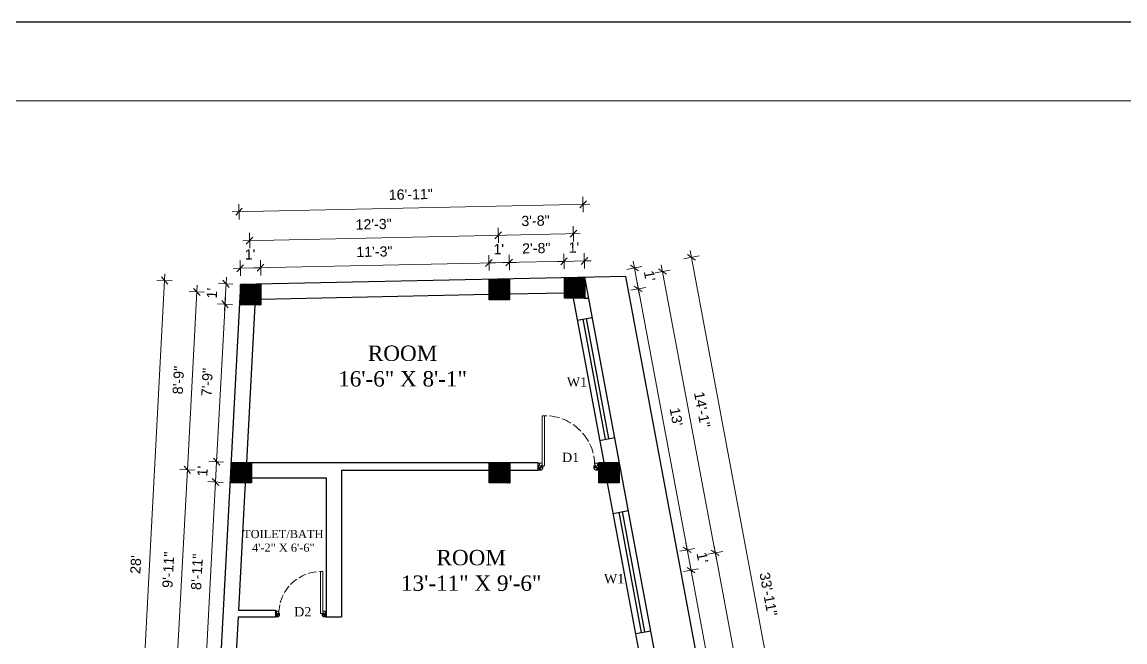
# Model space of a CAD drawing. Header units: inches. Extents: x 45643 to 70559, y -8725 to 1713.
# Drawn here: x 59640 to 60290, y -3625 to -3260 of the extents above; entities that cross this region are included whole.
import ezdxf

# ---------------------------------------------------------------- set-up
doc = ezdxf.new("R2010")
doc.units = ezdxf.units.IN
doc.header["$MEASUREMENT"] = 0
doc.linetypes.add('ACAD_ISO02W100', pattern=[15, 12, -3])
doc.linetypes.add('CONTINUA', pattern=[0])
for name, color, linetype, lineweight in [('A_Title Text', 105, 'Continuous', 60), ('Door-window', 150, 'Continuous', 9), ('ELE1', 3, 'Continuous', 9), ('ELEVATION', 6, 'Continuous', 30), ('hatch', 30, 'Continuous', 5), ('WALL', 240, 'Continuous', 30)]:
    doc.layers.add(name, color=color, linetype=linetype, lineweight=lineweight)
doc.styles.add('Arial', font='arial.ttf')
doc.styles.get("Standard").update_dxf_attribs({"font": 'times.ttf'})
doc.dimstyles.new('Sudeep', dxfattribs={"dimtxt": 6, "dimasz": 4, "dimexe": 4.5, "dimexo": 4.5, "dimgap": 5, "dimtad": 1, "dimdec": 0, "dimlunit": 4, "dimtxsty": 'Arial', "dimblk": 'OBLIQUE', "dimcen": 250, "dimdle": 4, "dimclrd": 86, "dimclre": 5, "dimclrt": 1, "dimadec": 0, "dimazin": 0, "dimtfac": 1, "dimtdec": 0, "dimtix": 1, "dimtmove": 1, "dimatfit": 3, "dimldrblk": 'OBLIQUE', "dimfxl": 4.5, "dimfxlon": 1, "dimfrac": 2, "dimlwd": 15, "dimlwe": 13, "dimarcsym": 0})

# ---------------------------------------------------------------- blocks, each defined once
blk = doc.blocks.new("D 3'")
at = {"layer": 'Door-window', "linetype": 'Continuous', "ltscale": 0.25}
for p, q in [((3749.64, -16740.96), (3749.64, -16711.46)), ((3751.14, -16711.46), (3749.64, -16711.46)), ((3751.14, -16740.96), (3751.14, -16711.46)), ((3747.14, -16743.51), (3747.14, -16739.51)), ((3747.14, -16739.51), (3749.64, -16739.51)), ((3747.14, -16743.51), (3749.14, -16743.51)), ((3749.14, -16743.51), (3750.14, -16742.51)), ((3749.64, -16740.96), (3751.14, -16740.96)), ((3750.14, -16742.51), (3750.14, -16740.96)), ((3780.14, -16742.51), (3780.14, -16740.96)), ((3780.64, -16740.96), (3780.14, -16740.96)), ((3781.14, -16743.51), (3780.14, -16742.51)), ((3783.14, -16739.51), (3780.64, -16739.51)), ((3780.64, -16739.51), (3780.64, -16740.96)), ((3783.14, -16743.51), (3781.14, -16743.51)), ((3783.14, -16743.51), (3783.14, -16739.51))]:
    blk.add_line(p, q, dxfattribs=at)
at = {"layer": 'Door-window', "linetype": 'ACAD_ISO02W100', "ltscale": 0.5}
blk.add_arc((3751.14, -16740.96), 29.5, 0, 90, dxfattribs=at)
at = {"layer": 'hatch', "color": 8}
for p, q in [((3747.14, -16743.51), (3748.23, -16739.5)), ((3747.14, -16743.51), (3749.64, -16740.37)), ((3747.14, -16743.51), (3750.14, -16741.17)), ((3783.14, -16743.51), (3780.14, -16741.17)), ((3783.14, -16743.51), (3780.64, -16740.37)), ((3783.14, -16743.51), (3782.06, -16739.5))]:
    blk.add_line(p, q, dxfattribs=at)
for centre, radius, start, end in [((3747.4, -16743.58), 2.93, 20.98719, 95.08251), ((3747.43, -16743.63), 1.42, 5.13722, 101.48636), ((3782.88, -16743.58), 2.93, 84.91749, 159.01281), ((3782.86, -16743.63), 1.42, 78.51364, 174.86278)]:
    blk.add_arc(centre, radius, start, end, dxfattribs=at)
blk = doc.blocks.new('_Oblique')
at = {"color": 0, "linetype": 'ByBlock', "lineweight": -2}
blk.add_line((-0.5, -0.5), (0.5, 0.5), dxfattribs=at)
blk = doc.blocks.new('*D1016')
at = {"layer": 'A_Title Text', "color": 86, "lineweight": 15, "transparency": 16777216}
for p, q in [((59768.85, -3404.68), (59764.86, -3404.76)), ((59768.85, -3404.68), (59780.85, -3404.42)), ((59780.85, -3404.42), (59784.85, -3404.34))]:
    blk.add_line(p, q, dxfattribs=at)
at = {"layer": 'A_Title Text', "color": 5, "lineweight": 13, "transparency": 16777216}
for p, q in [((59768.95, -3409.18), (59768.76, -3400.18)), ((59780.95, -3408.92), (59780.75, -3399.92))]:
    blk.add_line(p, q, dxfattribs=at)
at = {"layer": 'Defpoints', "color": 0, "transparency": 16777216}
for p in [(59780.85, -3404.42), (59769.06, -3414.33), (59781.05, -3414.07)]:
    blk.add_point(p, dxfattribs=at)
at = {"layer": 'A_Title Text', "color": 86, "lineweight": 15, "transparency": 16777216, "xscale": 4, "yscale": 4, "zscale": 4}
for p, rotation in [((59768.85, -3404.68), 1.219298693830382), ((59780.85, -3404.42), 181.2192986938304)]:
    blk.add_blockref('_Oblique', p, dxfattribs=dict(at, rotation=rotation))
at = {"layer": 'A_Title Text', "color": 1, "transparency": 16777216, "insert": (59774.68, -3396.54), "char_height": 6, "attachment_point": 5, "rotation": 1.2193, "style": 'Arial'}
blk.add_mtext("1'", dxfattribs=at)
blk = doc.blocks.new('*D1017')
at = {"layer": 'A_Title Text', "color": 5, "lineweight": 13, "transparency": 16777216}
for p, q in [((59915.46, -3406.06), (59915.27, -3397.06)), ((59780.95, -3408.92), (59780.75, -3399.92))]:
    blk.add_line(p, q, dxfattribs=at)
at = {"layer": 'A_Title Text', "color": 86, "lineweight": 15, "transparency": 16777216}
blk.add_line((59776.85, -3404.51), (59919.37, -3401.47), dxfattribs=at)
at = {"layer": 'Defpoints', "color": 0, "transparency": 16777216}
for p in [(59915.37, -3401.56), (59915.57, -3411.21), (59781.05, -3414.07)]:
    blk.add_point(p, dxfattribs=at)
at = {"layer": 'A_Title Text', "color": 86, "lineweight": 15, "transparency": 16777216, "xscale": 4, "yscale": 4, "zscale": 4}
for p, rotation in [((59780.85, -3404.42), 181.2192986938317), ((59915.37, -3401.56), 1.219298693831743)]:
    blk.add_blockref('_Oblique', p, dxfattribs=dict(at, rotation=rotation))
at = {"layer": 'A_Title Text', "color": 1, "transparency": 16777216, "insert": (59847.94, -3394.93), "char_height": 6, "attachment_point": 5, "rotation": 1.2193, "style": 'Arial'}
blk.add_mtext('11\'-3"', dxfattribs=at)
blk = doc.blocks.new('*D1018')
at = {"layer": 'A_Title Text', "color": 5, "lineweight": 13, "transparency": 16777216}
for p, q in [((59915.46, -3406.06), (59915.27, -3397.06)), ((59927.46, -3405.8), (59927.27, -3396.81))]:
    blk.add_line(p, q, dxfattribs=at)
at = {"layer": 'A_Title Text', "color": 86, "lineweight": 15, "transparency": 16777216}
for p, q in [((59915.37, -3401.56), (59911.37, -3401.65)), ((59915.37, -3401.56), (59927.37, -3401.3)), ((59927.37, -3401.3), (59931.37, -3401.22))]:
    blk.add_line(p, q, dxfattribs=at)
at = {"layer": 'Defpoints', "color": 0, "transparency": 16777216}
for p in [(59927.37, -3401.3), (59915.57, -3411.21), (59927.57, -3410.95)]:
    blk.add_point(p, dxfattribs=at)
at = {"layer": 'A_Title Text', "color": 86, "lineweight": 15, "transparency": 16777216, "xscale": 4, "yscale": 4, "zscale": 4}
for p, rotation in [((59915.37, -3401.56), 1.219298693831741), ((59927.37, -3401.3), 181.2192986938317)]:
    blk.add_blockref('_Oblique', p, dxfattribs=dict(at, rotation=rotation))
at = {"layer": 'A_Title Text', "color": 1, "transparency": 16777216, "insert": (59921.2, -3393.42), "char_height": 6, "attachment_point": 5, "rotation": 1.2193, "style": 'Arial'}
blk.add_mtext("1'", dxfattribs=at)
blk = doc.blocks.new('*D1019')
at = {"layer": 'A_Title Text', "color": 5, "lineweight": 13, "transparency": 16777216}
for p, q in [((59927.46, -3405.8), (59927.27, -3396.81)), ((59959.73, -3405.12), (59959.54, -3396.12))]:
    blk.add_line(p, q, dxfattribs=at)
at = {"layer": 'A_Title Text', "color": 86, "lineweight": 15, "transparency": 16777216}
blk.add_line((59923.37, -3401.39), (59963.64, -3400.53), dxfattribs=at)
at = {"layer": 'Defpoints', "color": 0, "transparency": 16777216}
for p in [(59959.64, -3400.62), (59927.57, -3410.95), (59959.84, -3410.27)]:
    blk.add_point(p, dxfattribs=at)
at = {"layer": 'A_Title Text', "color": 86, "lineweight": 15, "transparency": 16777216, "xscale": 4, "yscale": 4, "zscale": 4}
for p, rotation in [((59927.37, -3401.3), 181.2192986938317), ((59959.64, -3400.62), 1.219298693831743)]:
    blk.add_blockref('_Oblique', p, dxfattribs=dict(at, rotation=rotation))
at = {"layer": 'A_Title Text', "color": 1, "transparency": 16777216, "insert": (59943.33, -3392.9), "char_height": 6, "attachment_point": 5, "rotation": 1.2193, "style": 'Arial'}
blk.add_mtext('2\'-8"', dxfattribs=at)
blk = doc.blocks.new('*D1020')
at = {"layer": 'A_Title Text', "color": 5, "lineweight": 13, "transparency": 16777216}
for p, q in [((59959.73, -3405.12), (59959.54, -3396.12)), ((59971.73, -3404.86), (59971.54, -3395.86))]:
    blk.add_line(p, q, dxfattribs=at)
at = {"layer": 'A_Title Text', "color": 86, "lineweight": 15, "transparency": 16777216}
for p, q in [((59959.64, -3400.62), (59955.64, -3400.7)), ((59959.64, -3400.62), (59971.64, -3400.36)), ((59971.64, -3400.36), (59975.64, -3400.28))]:
    blk.add_line(p, q, dxfattribs=at)
at = {"layer": 'Defpoints', "color": 0, "transparency": 16777216}
for p in [(59971.64, -3400.36), (59959.84, -3410.27), (59971.84, -3410.01)]:
    blk.add_point(p, dxfattribs=at)
at = {"layer": 'A_Title Text', "color": 86, "lineweight": 15, "transparency": 16777216, "xscale": 4, "yscale": 4, "zscale": 4}
for p, rotation in [((59971.64, -3400.36), 181.2192986938317), ((59959.64, -3400.62), 1.219298693831741)]:
    blk.add_blockref('_Oblique', p, dxfattribs=dict(at, rotation=rotation))
at = {"layer": 'A_Title Text', "color": 1, "transparency": 16777216, "insert": (59965.47, -3392.48), "char_height": 6, "attachment_point": 5, "rotation": 1.2193, "style": 'Arial'}
blk.add_mtext("1'", dxfattribs=at)
blk = doc.blocks.new('*D1021')
at = {"layer": 'A_Title Text', "color": 86, "lineweight": 15, "transparency": 16777216}
blk.add_line((59770.38, -3388.5), (59924.89, -3385.2), dxfattribs=at)
at = {"layer": 'A_Title Text', "color": 5, "lineweight": 13, "transparency": 16777216}
for p, q in [((59774.48, -3392.91), (59774.28, -3383.91)), ((59920.99, -3389.79), (59920.8, -3380.79))]:
    blk.add_line(p, q, dxfattribs=at)
at = {"layer": 'Defpoints', "color": 0, "transparency": 16777216}
for p in [(59920.89, -3385.29), (59921.57, -3417.21), (59775.06, -3420.33)]:
    blk.add_point(p, dxfattribs=at)
at = {"layer": 'A_Title Text', "color": 86, "lineweight": 15, "transparency": 16777216, "xscale": 4, "yscale": 4, "zscale": 4}
for p, rotation in [((59920.89, -3385.29), 1.220127726830044), ((59774.38, -3388.41), 181.2201277268301)]:
    blk.add_blockref('_Oblique', p, dxfattribs=dict(at, rotation=rotation))
at = {"layer": 'A_Title Text', "color": 1, "transparency": 16777216, "insert": (59847.47, -3378.79), "char_height": 6, "attachment_point": 5, "rotation": 1.22013, "style": 'Arial'}
blk.add_mtext('12\'-3"', dxfattribs=at)
blk = doc.blocks.new('*D1022')
at = {"layer": 'A_Title Text', "color": 86, "lineweight": 15, "transparency": 16777216}
blk.add_line((59916.9, -3385.37), (59969.16, -3384.26), dxfattribs=at)
at = {"layer": 'A_Title Text', "color": 5, "lineweight": 13, "transparency": 16777216}
for p, q in [((59920.99, -3389.79), (59920.8, -3380.79)), ((59965.26, -3388.85), (59965.07, -3379.85))]:
    blk.add_line(p, q, dxfattribs=at)
at = {"layer": 'Defpoints', "color": 0, "transparency": 16777216}
for p in [(59965.16, -3384.35), (59921.57, -3417.21), (59965.84, -3416.27)]:
    blk.add_point(p, dxfattribs=at)
at = {"layer": 'A_Title Text', "color": 86, "lineweight": 15, "transparency": 16777216, "xscale": 4, "yscale": 4, "zscale": 4}
for p, rotation in [((59920.89, -3385.29), 181.220127726838), ((59965.16, -3384.35), 1.220127726838008)]:
    blk.add_blockref('_Oblique', p, dxfattribs=dict(at, rotation=rotation))
at = {"layer": 'A_Title Text', "color": 1, "transparency": 16777216, "insert": (59942.86, -3376.75), "char_height": 6, "attachment_point": 5, "rotation": 1.22013, "style": 'Arial'}
blk.add_mtext('3\'-8"', dxfattribs=at)
blk = doc.blocks.new('*D988')
at = {"layer": 'A_Title Text', "color": 5, "lineweight": 13, "transparency": 16777216}
for p, q in [((59971.02, -3371.6), (59970.83, -3362.6)), ((59768.24, -3375.92), (59768.05, -3366.92))]:
    blk.add_line(p, q, dxfattribs=at)
at = {"layer": 'A_Title Text', "color": 86, "lineweight": 15, "transparency": 16777216}
blk.add_line((59764.15, -3371.5), (59974.93, -3367.02), dxfattribs=at)
at = {"layer": 'Defpoints', "color": 0, "transparency": 16777216}
for p in [(59970.93, -3367.1), (59971.84, -3410.01), (59769.06, -3414.33)]:
    blk.add_point(p, dxfattribs=at)
at = {"layer": 'A_Title Text', "color": 86, "lineweight": 15, "transparency": 16777216, "xscale": 4, "yscale": 4, "zscale": 4}
for p, rotation in [((59970.93, -3367.1), 1.219298693351797), ((59768.15, -3371.42), 181.2192986933518)]:
    blk.add_blockref('_Oblique', p, dxfattribs=dict(at, rotation=rotation))
at = {"layer": 'A_Title Text', "color": 1, "transparency": 16777216, "insert": (59869.37, -3361.2), "char_height": 6, "attachment_point": 5, "rotation": 1.2193, "style": 'Arial'}
blk.add_mtext('16\'-11"', dxfattribs=at)
blk = doc.blocks.new('*D989')
at = {"layer": 'A_Title Text', "color": 86, "lineweight": 15, "transparency": 16777216}
blk.add_line((59724.54, -3407.95), (59706.25, -3751.38), dxfattribs=at)
at = {"layer": 'A_Title Text', "color": 5, "lineweight": 13, "transparency": 16777216}
for p, q in [((59728.83, -3412.18), (59719.84, -3411.7)), ((59710.96, -3747.62), (59701.97, -3747.14))]:
    blk.add_line(p, q, dxfattribs=at)
at = {"layer": 'Defpoints', "color": 0, "transparency": 16777216}
for p in [(59769.06, -3414.33), (59706.47, -3747.38), (59751.2, -3749.77)]:
    blk.add_point(p, dxfattribs=at)
at = {"layer": 'A_Title Text', "color": 86, "lineweight": 15, "transparency": 16777216, "xscale": 4, "yscale": 4, "zscale": 4}
for p, rotation in [((59724.33, -3411.94), 86.95153107106873), ((59706.47, -3747.38), 266.9515310710688)]:
    blk.add_blockref('_Oblique', p, dxfattribs=dict(at, rotation=rotation))
at = {"layer": 'A_Title Text', "color": 1, "transparency": 16777216, "insert": (59707.35, -3579.24), "char_height": 6, "attachment_point": 5, "rotation": 86.95153, "style": 'Arial'}
blk.add_mtext("28'", dxfattribs=at)
blk = doc.blocks.new('*D996')
at = {"layer": 'A_Title Text', "color": 86, "lineweight": 15, "transparency": 16777216}
blk.add_line((59748.42, -3641.31), (59754.53, -3526.59), dxfattribs=at)
at = {"layer": 'A_Title Text', "color": 5, "lineweight": 13, "transparency": 16777216}
for p, q in [((59758.81, -3530.82), (59749.82, -3530.35)), ((59752.67, -3637.53), (59744.14, -3637.07))]:
    blk.add_line(p, q, dxfattribs=at)
at = {"layer": 'Defpoints', "color": 0, "transparency": 16777216}
for p in [(59754.32, -3530.58), (59763.48, -3531.07), (59757.16, -3637.77)]:
    blk.add_point(p, dxfattribs=at)
at = {"layer": 'A_Title Text', "color": 86, "lineweight": 15, "transparency": 16777216, "xscale": 4, "yscale": 4, "zscale": 4}
for p, rotation in [((59754.32, -3530.58), 86.95153107111452), ((59748.63, -3637.31), 266.9515310711145)]:
    blk.add_blockref('_Oblique', p, dxfattribs=dict(at, rotation=rotation))
at = {"layer": 'A_Title Text', "color": 1, "transparency": 16777216, "insert": (59743.42, -3583.52), "char_height": 6, "attachment_point": 5, "rotation": 86.95153, "style": 'Arial'}
blk.add_mtext('8\'-11"', dxfattribs=at)
blk = doc.blocks.new('*D997')
at = {"layer": 'A_Title Text', "color": 86, "lineweight": 15, "transparency": 16777216}
for p, q in [((59760.53, -3413.87), (59760.74, -3409.88)), ((59759.89, -3425.84), (59760.53, -3413.87)), ((59759.89, -3425.84), (59759.68, -3429.83))]:
    blk.add_line(p, q, dxfattribs=at)
at = {"layer": 'A_Title Text', "color": 5, "lineweight": 13, "transparency": 16777216}
for p, q in [((59764.57, -3414.09), (59756.04, -3413.63)), ((59764.39, -3426.08), (59755.4, -3425.6))]:
    blk.add_line(p, q, dxfattribs=at)
at = {"layer": 'Defpoints', "color": 0, "transparency": 16777216}
for p in [(59760.53, -3413.87), (59769.06, -3414.33), (59769.06, -3426.33)]:
    blk.add_point(p, dxfattribs=at)
at = {"layer": 'A_Title Text', "color": 86, "lineweight": 15, "transparency": 16777216, "xscale": 4, "yscale": 4, "zscale": 4}
for p, rotation in [((59760.53, -3413.87), 266.9515310711145), ((59759.89, -3425.84), 86.95153107111452)]:
    blk.add_blockref('_Oblique', p, dxfattribs=dict(at, rotation=rotation))
at = {"layer": 'A_Title Text', "color": 1, "transparency": 16777216, "insert": (59752.21, -3419.43), "char_height": 6, "attachment_point": 5, "rotation": 86.95153, "style": 'Arial'}
blk.add_mtext("1'", dxfattribs=at)
blk = doc.blocks.new('*D999')
at = {"layer": 'A_Title Text', "color": 86, "lineweight": 15, "transparency": 16777216}
blk.add_line((59737.52, -3527.38), (59743.52, -3414.64), dxfattribs=at)
at = {"layer": 'A_Title Text', "color": 5, "lineweight": 13, "transparency": 16777216}
for p, q in [((59747.8, -3418.87), (59738.81, -3418.4)), ((59742.22, -3523.62), (59733.24, -3523.14))]:
    blk.add_line(p, q, dxfattribs=at)
at = {"layer": 'Defpoints', "color": 0, "transparency": 16777216}
for p in [(59743.31, -3418.64), (59775.06, -3420.33), (59769.48, -3525.07)]:
    blk.add_point(p, dxfattribs=at)
at = {"layer": 'A_Title Text', "color": 86, "lineweight": 15, "transparency": 16777216, "xscale": 4, "yscale": 4, "zscale": 4}
for p, rotation in [((59743.31, -3418.64), 86.95153107111452), ((59737.73, -3523.38), 266.9515310711145)]:
    blk.add_blockref('_Oblique', p, dxfattribs=dict(at, rotation=rotation))
at = {"layer": 'A_Title Text', "color": 1, "transparency": 16777216, "insert": (59732.47, -3470.58), "char_height": 6, "attachment_point": 5, "rotation": 86.95153, "style": 'Arial'}
blk.add_mtext('8\'-9"', dxfattribs=at)
blk = doc.blocks.new('*D1002')
at = {"layer": 'A_Title Text', "color": 86, "lineweight": 15, "transparency": 16777216}
for p, q in [((59754.95, -3518.62), (59755.16, -3514.62)), ((59754.32, -3530.58), (59754.95, -3518.62)), ((59754.32, -3530.58), (59754.1, -3534.58))]:
    blk.add_line(p, q, dxfattribs=at)
at = {"layer": 'A_Title Text', "color": 5, "lineweight": 13, "transparency": 16777216}
for p, q in [((59758.99, -3518.83), (59750.46, -3518.38)), ((59758.81, -3530.82), (59749.82, -3530.35))]:
    blk.add_line(p, q, dxfattribs=at)
at = {"layer": 'Defpoints', "color": 0, "transparency": 16777216}
for p in [(59754.95, -3518.62), (59763.48, -3519.07), (59763.48, -3531.07)]:
    blk.add_point(p, dxfattribs=at)
at = {"layer": 'A_Title Text', "color": 86, "lineweight": 15, "transparency": 16777216, "xscale": 4, "yscale": 4, "zscale": 4}
for p, rotation in [((59754.95, -3518.62), 266.9515310711145), ((59754.32, -3530.58), 86.95153107111452)]:
    blk.add_blockref('_Oblique', p, dxfattribs=dict(at, rotation=rotation))
at = {"layer": 'A_Title Text', "color": 1, "transparency": 16777216, "insert": (59746.63, -3524.18), "char_height": 6, "attachment_point": 5, "rotation": 86.95153, "style": 'Arial'}
blk.add_mtext("1'", dxfattribs=at)
blk = doc.blocks.new('*D1003')
at = {"layer": 'A_Title Text', "color": 86, "lineweight": 15, "transparency": 16777216}
blk.add_line((59754.74, -3522.61), (59760.11, -3421.84), dxfattribs=at)
at = {"layer": 'A_Title Text', "color": 5, "lineweight": 13, "transparency": 16777216}
for p, q in [((59764.39, -3426.08), (59755.4, -3425.6)), ((59758.99, -3518.83), (59750.46, -3518.38))]:
    blk.add_line(p, q, dxfattribs=at)
at = {"layer": 'Defpoints', "color": 0, "transparency": 16777216}
for p in [(59759.89, -3425.84), (59769.06, -3426.33), (59763.48, -3519.07)]:
    blk.add_point(p, dxfattribs=at)
at = {"layer": 'A_Title Text', "color": 86, "lineweight": 15, "transparency": 16777216, "xscale": 4, "yscale": 4, "zscale": 4}
for p, rotation in [((59759.89, -3425.84), 86.95153107111452), ((59754.95, -3518.62), 266.9515310711145)]:
    blk.add_blockref('_Oblique', p, dxfattribs=dict(at, rotation=rotation))
at = {"layer": 'A_Title Text', "color": 1, "transparency": 16777216, "insert": (59749.37, -3471.8), "char_height": 6, "attachment_point": 5, "rotation": 86.95153, "style": 'Arial'}
blk.add_mtext('7\'-9"', dxfattribs=at)
blk = doc.blocks.new('*D1004')
at = {"layer": 'A_Title Text', "color": 86, "lineweight": 15, "transparency": 16777216}
blk.add_line((59737.94, -3519.39), (59731.2, -3646.07), dxfattribs=at)
at = {"layer": 'A_Title Text', "color": 5, "lineweight": 13, "transparency": 16777216}
for p, q in [((59742.22, -3523.62), (59733.24, -3523.14)), ((59735.9, -3642.31), (59726.91, -3641.84))]:
    blk.add_line(p, q, dxfattribs=at)
at = {"layer": 'Defpoints', "color": 0, "transparency": 16777216}
for p in [(59769.48, -3525.07), (59731.41, -3642.07), (59763.16, -3643.77)]:
    blk.add_point(p, dxfattribs=at)
at = {"layer": 'A_Title Text', "color": 86, "lineweight": 15, "transparency": 16777216, "xscale": 4, "yscale": 4, "zscale": 4}
for p, rotation in [((59737.73, -3523.38), 86.95153107111452), ((59731.41, -3642.07), 266.9515310711145)]:
    blk.add_blockref('_Oblique', p, dxfattribs=dict(at, rotation=rotation))
at = {"layer": 'A_Title Text', "color": 1, "transparency": 16777216, "insert": (59726.52, -3582.3), "char_height": 6, "attachment_point": 5, "rotation": 86.95153, "style": 'Arial'}
blk.add_mtext('9\'-11"', dxfattribs=at)
blk = doc.blocks.new('*D1005')
at = {"layer": 'A_Title Text', "color": 5, "lineweight": 13, "transparency": 16777216}
for p, q in [((59996.68, -3405.35), (60005.53, -3403.69)), ((59998.98, -3417.61), (60007.83, -3415.95))]:
    blk.add_line(p, q, dxfattribs=at)
at = {"layer": 'A_Title Text', "color": 86, "lineweight": 15, "transparency": 16777216}
for p, q in [((60001.11, -3404.52), (60000.37, -3400.59)), ((60001.11, -3404.52), (60003.4, -3416.78)), ((60003.4, -3416.78), (60004.14, -3420.71))]:
    blk.add_line(p, q, dxfattribs=at)
at = {"layer": 'Defpoints', "color": 0, "transparency": 16777216}
for p in [(59971.84, -3410.01), (60003.4, -3416.78), (59974.13, -3422.27)]:
    blk.add_point(p, dxfattribs=at)
at = {"layer": 'A_Title Text', "color": 86, "lineweight": 15, "transparency": 16777216, "xscale": 4, "yscale": 4, "zscale": 4}
for p, rotation in [((60001.11, -3404.52), 280.6171471810038), ((60003.4, -3416.78), 100.6171471810038)]:
    blk.add_blockref('_Oblique', p, dxfattribs=dict(at, rotation=rotation))
at = {"layer": 'A_Title Text', "color": 1, "transparency": 16777216, "insert": (60010.13, -3409.17), "char_height": 6, "attachment_point": 5, "rotation": 280.61715, "style": 'Arial'}
blk.add_mtext("1'", dxfattribs=at)
blk = doc.blocks.new('*D1006')
at = {"layer": 'A_Title Text', "color": 5, "lineweight": 13, "transparency": 16777216}
for p, q in [((59998.98, -3417.61), (60007.83, -3415.95)), ((60027.81, -3571.38), (60036.65, -3569.72))]:
    blk.add_line(p, q, dxfattribs=at)
at = {"layer": 'A_Title Text', "color": 86, "lineweight": 15, "transparency": 16777216}
blk.add_line((60002.67, -3412.85), (60032.97, -3574.48), dxfattribs=at)
at = {"layer": 'Defpoints', "color": 0, "transparency": 16777216}
for p in [(59974.13, -3422.27), (60032.23, -3570.55), (60002.89, -3576.05)]:
    blk.add_point(p, dxfattribs=at)
at = {"layer": 'A_Title Text', "color": 86, "lineweight": 15, "transparency": 16777216, "xscale": 4, "yscale": 4, "zscale": 4}
for p, rotation in [((60003.4, -3416.78), 100.6171471810433), ((60032.23, -3570.55), 280.6171471810433)]:
    blk.add_blockref('_Oblique', p, dxfattribs=dict(at, rotation=rotation))
at = {"layer": 'A_Title Text', "color": 1, "transparency": 16777216, "insert": (60025.74, -3492.18), "char_height": 6, "attachment_point": 5, "rotation": 280.61715, "style": 'Arial'}
blk.add_mtext("13'", dxfattribs=at)
blk = doc.blocks.new('*D1007')
at = {"layer": 'A_Title Text', "color": 86, "lineweight": 15, "transparency": 16777216}
for p, q in [((60032.23, -3570.55), (60031.49, -3566.62)), ((60032.23, -3570.55), (60034.48, -3582.55)), ((60034.48, -3582.55), (60035.22, -3586.48))]:
    blk.add_line(p, q, dxfattribs=at)
at = {"layer": 'A_Title Text', "color": 5, "lineweight": 13, "transparency": 16777216}
for p, q in [((60027.81, -3571.38), (60036.65, -3569.72)), ((60030.06, -3583.37), (60038.9, -3581.72))]:
    blk.add_line(p, q, dxfattribs=at)
at = {"layer": 'Defpoints', "color": 0, "transparency": 16777216}
for p in [(60002.89, -3576.05), (60034.48, -3582.55), (60005.14, -3588.05)]:
    blk.add_point(p, dxfattribs=at)
at = {"layer": 'A_Title Text', "color": 86, "lineweight": 15, "transparency": 16777216, "xscale": 4, "yscale": 4, "zscale": 4}
for p, rotation in [((60032.23, -3570.55), 280.6171471810433), ((60034.48, -3582.55), 100.6171471810433)]:
    blk.add_blockref('_Oblique', p, dxfattribs=dict(at, rotation=rotation))
at = {"layer": 'A_Title Text', "color": 1, "transparency": 16777216, "insert": (60041.23, -3575.07), "char_height": 6, "attachment_point": 5, "rotation": 280.61715, "style": 'Arial'}
blk.add_mtext("1'", dxfattribs=at)
blk = doc.blocks.new('*D1008')
at = {"layer": 'A_Title Text', "color": 86, "lineweight": 15, "transparency": 16777216}
blk.add_line((60033.74, -3578.61), (60063.28, -3736.18), dxfattribs=at)
at = {"layer": 'A_Title Text', "color": 5, "lineweight": 13, "transparency": 16777216}
for p, q in [((60030.06, -3583.37), (60038.9, -3581.72)), ((60058.12, -3733.08), (60066.96, -3731.42))]:
    blk.add_line(p, q, dxfattribs=at)
at = {"layer": 'Defpoints', "color": 0, "transparency": 16777216}
for p in [(60005.14, -3588.05), (60062.54, -3732.25), (60033.14, -3737.77)]:
    blk.add_point(p, dxfattribs=at)
at = {"layer": 'A_Title Text', "color": 86, "lineweight": 15, "transparency": 16777216, "xscale": 4, "yscale": 4, "zscale": 4}
for p, rotation in [((60034.48, -3582.55), 100.6171471810433), ((60062.54, -3732.25), 280.6171471810433)]:
    blk.add_blockref('_Oblique', p, dxfattribs=dict(at, rotation=rotation))
at = {"layer": 'A_Title Text', "color": 1, "transparency": 16777216, "insert": (60056.44, -3655.91), "char_height": 6, "attachment_point": 5, "rotation": 280.61715, "style": 'Arial'}
blk.add_mtext('12\'-8"', dxfattribs=at)
blk = doc.blocks.new('*D1012')
at = {"layer": 'A_Title Text', "color": 86, "lineweight": 15, "transparency": 16777216}
blk.add_line((60016.97, -3402.62), (60049.5, -3576.26), dxfattribs=at)
at = {"layer": 'A_Title Text', "color": 5, "lineweight": 13, "transparency": 16777216}
for p, q in [((60013.29, -3407.38), (60022.13, -3405.72)), ((60044.34, -3573.16), (60053.18, -3571.5))]:
    blk.add_line(p, q, dxfattribs=at)
at = {"layer": 'Defpoints', "color": 0, "transparency": 16777216}
for p in [(59965.84, -3416.27), (60048.76, -3572.33), (59996.89, -3582.05)]:
    blk.add_point(p, dxfattribs=at)
at = {"layer": 'A_Title Text', "color": 86, "lineweight": 15, "transparency": 16777216, "xscale": 4, "yscale": 4, "zscale": 4}
for p, rotation in [((60017.71, -3406.55), 100.6084701987674), ((60048.76, -3572.33), 280.6084701987674)]:
    blk.add_blockref('_Oblique', p, dxfattribs=dict(at, rotation=rotation))
at = {"layer": 'A_Title Text', "color": 1, "transparency": 16777216, "insert": (60041.11, -3487.97), "char_height": 6, "attachment_point": 5, "rotation": 280.60847, "style": 'Arial'}
blk.add_mtext('14\'-1"', dxfattribs=at)
blk = doc.blocks.new('*D1013')
at = {"layer": 'A_Title Text', "color": 5, "lineweight": 13, "transparency": 16777216}
for p, q in [((60044.34, -3573.16), (60053.18, -3571.5)), ((60074.62, -3734.87), (60083.47, -3733.21))]:
    blk.add_line(p, q, dxfattribs=at)
at = {"layer": 'A_Title Text', "color": 86, "lineweight": 15, "transparency": 16777216}
blk.add_line((60048.02, -3568.4), (60079.78, -3737.97), dxfattribs=at)
at = {"layer": 'Defpoints', "color": 0, "transparency": 16777216}
for p in [(59996.89, -3582.05), (60079.05, -3734.04), (60027.14, -3743.77)]:
    blk.add_point(p, dxfattribs=at)
at = {"layer": 'A_Title Text', "color": 86, "lineweight": 15, "transparency": 16777216, "xscale": 4, "yscale": 4, "zscale": 4}
for p, rotation in [((60048.76, -3572.33), 100.6084701988472), ((60079.05, -3734.04), 280.6084701988472)]:
    blk.add_blockref('_Oblique', p, dxfattribs=dict(at, rotation=rotation))
at = {"layer": 'A_Title Text', "color": 1, "transparency": 16777216, "insert": (60071.83, -3651.7), "char_height": 6, "attachment_point": 5, "rotation": 280.60847, "style": 'Arial'}
blk.add_mtext('13\'-9"', dxfattribs=at)
blk = doc.blocks.new('*D1015')
at = {"layer": 'A_Title Text', "color": 5, "lineweight": 13, "transparency": 16777216}
for p, q in [((60030.34, -3399.07), (60039.19, -3397.41)), ((60105.1, -3798.82), (60113.95, -3797.17))]:
    blk.add_line(p, q, dxfattribs=at)
at = {"layer": 'A_Title Text', "color": 86, "lineweight": 15, "transparency": 16777216}
blk.add_line((60110.26, -3801.93), (60034.03, -3394.31), dxfattribs=at)
at = {"layer": 'Defpoints', "color": 0, "transparency": 16777216}
for p in [(60034.76, -3398.24), (59971.84, -3410.01), (60046.6, -3809.77)]:
    blk.add_point(p, dxfattribs=at)
at = {"layer": 'A_Title Text', "color": 86, "lineweight": 15, "transparency": 16777216, "xscale": 4, "yscale": 4, "zscale": 4}
for p, rotation in [((60034.76, -3398.24), 100.5933034571062), ((60109.53, -3798), 280.5933034571062)]:
    blk.add_blockref('_Oblique', p, dxfattribs=dict(at, rotation=rotation))
at = {"layer": 'A_Title Text', "color": 1, "transparency": 16777216, "insert": (60080.07, -3596.64), "char_height": 6, "attachment_point": 5, "rotation": 280.5933, "style": 'Arial'}
blk.add_mtext('33\'-11"', dxfattribs=at)

msp = doc.modelspace()

# ---------------------------------------------------------------- hatches: boundary and pattern name
at = {"layer": 'ELEVATION'}
h = msp.add_hatch(dxfattribs=at)
h.set_pattern_fill('ANSI31', color=256)
h.set_pattern_definition([(45, (32907.2494, 12879.36175), (-0.08838834765, 0.08838834765), [])])
h.paths.add_polyline_path([(59927.574, -3411.206), (59915.574, -3411.206), (59915.574, -3423.206), (59927.574, -3423.206)])
h = msp.add_hatch(dxfattribs=at)
h.set_pattern_fill('ANSI31', color=256)
h.set_pattern_definition([(45, (32951.5171, 12880.30227), (-0.08838834765, 0.08838834765), [])])
h.paths.add_polyline_path([(59971.842, -3410.265), (59959.842, -3410.265), (59959.842, -3422.265), (59971.842, -3422.265)])
h = msp.add_hatch(dxfattribs=at)
h.set_pattern_fill('ANSI31', color=256)
h.set_pattern_definition([(45, (32760.73502, 12876.24122), (-0.08838834765, 0.08838834765), [])])
h.paths.add_polyline_path([(59781.06, -3414.326), (59769.06, -3414.326), (59769.06, -3426.326), (59781.06, -3426.326)])
h = msp.add_hatch(dxfattribs=at)
h.set_pattern_fill('ANSI31', color=256)
h.set_pattern_definition([(45, (32755.1566, 12771.49414), (-0.08838834765, 0.08838834765), [])])
h.paths.add_polyline_path([(59775.482, -3519.073), (59763.482, -3519.073), (59763.482, -3531.073), (59775.482, -3531.073)])
h = msp.add_hatch(dxfattribs=at)
h.set_pattern_fill('ANSI31', color=256)
h.set_pattern_definition([(45, (32907.3157, 12771.49414), (-0.08838834765, 0.08838834765), [])])
h.paths.add_polyline_path([(59927.641, -3519.073), (59915.641, -3519.073), (59915.641, -3531.073), (59927.641, -3531.073)])
h = msp.add_hatch(dxfattribs=at)
h.set_pattern_fill('ANSI31', color=256)
h.set_pattern_definition([(45, (32971.91302, 12771.49414), (-0.08838834765, 0.08838834765), [])])
h.paths.add_polyline_path([(59992.238, -3519.073), (59980.238, -3519.073), (59980.238, -3531.073), (59992.238, -3531.073)])

# ---------------------------------------------------------------- linework, layer by layer
at = {"layer": 'Defpoints'}
msp.add_lwpolyline([(61439.743, -3259.7), (58262.143, -3259.7), (58262.143, -5507.669), (61439.743, -5507.669)], close=True, dxfattribs=at)
at = {"layer": 'ELE1'}
msp.add_lwpolyline([(58308.461, -3306.018), (61393.425, -3306.018), (61393.425, -5461.351), (58308.461, -5461.351)], close=True, dxfattribs=at)
at = {"layer": 'ELEVATION'}
for p, q in [((59996.161, -3409.492), (59769.06, -3414.326)), ((59927.574, -3411.206), (59927.574, -3410.952)), ((60044.356, -3797.766), (59971.842, -3410.01)), ((59971.842, -3410.265), (59971.842, -3410.01)), ((60071.017, -3809.766), (59996.161, -3409.492)), ((59769.06, -3414.326), (59751.196, -3749.766)), ((59781.06, -3414.326), (59781.055, -3414.071)), ((59915.574, -3420.208), (59781.06, -3423.073)), ((59959.842, -3419.267), (59927.574, -3419.953)), ((59964.978, -3422.265), (59983.082, -3519.073)), ((59971.842, -3422.265), (59974.134, -3422.265)), ((59777.434, -3426.326), (59772.494, -3519.073)), ((59967.412, -3435.283), (59976.259, -3433.628)), ((59984.088, -3505.412), (59970.853, -3434.639)), ((59986.054, -3505.045), (59972.819, -3434.272)), ((59980.648, -3506.056), (59989.494, -3504.401)), ((59772.494, -3519.073), (59944.238, -3519.073)), ((59944.238, -3519.073), (59944.238, -3523.573)), ((59763.482, -3522.073), (59763.482, -3531.073)), ((59772.015, -3528.073), (59771.457, -3538.546)), ((59772.015, -3528.073), (59819.587, -3528.073)), ((59819.587, -3528.073), (59819.587, -3610.073)), ((59828.587, -3523.573), (59944.238, -3523.573)), ((59828.587, -3523.573), (59828.587, -3610.073)), ((59915.641, -3522.073), (59915.641, -3531.073)), ((59980.238, -3522.073), (59980.238, -3531.073)), ((60005.279, -3637.766), (59985.326, -3531.073)), ((59771.457, -3538.546), (59767.861, -3606.073)), ((59988.685, -3549.033), (59997.531, -3547.378)), ((60005.36, -3619.163), (59992.125, -3548.39)), ((60007.326, -3618.795), (59994.091, -3548.022)), ((59767.861, -3606.073), (59789.587, -3606.073)), ((59789.587, -3606.073), (59789.587, -3610.073)), ((59767.648, -3610.073), (59766.173, -3637.766)), ((59767.648, -3610.073), (59789.587, -3610.073)), ((59819.587, -3610.073), (59828.587, -3610.073)), ((60001.92, -3619.806), (60010.767, -3618.152))]:
    msp.add_line(p, q, dxfattribs=at)
for points in [[(59915.574, -3411.206), (59927.574, -3411.206), (59927.574, -3423.206), (59915.574, -3423.206)], [(59959.842, -3410.265), (59971.842, -3410.265), (59971.842, -3422.265), (59959.842, -3422.265)], [(59769.06, -3414.326), (59781.06, -3414.326), (59781.06, -3426.326), (59769.06, -3426.326)], [(59763.482, -3519.073), (59775.482, -3519.073), (59775.482, -3531.073), (59763.482, -3531.073)], [(59915.641, -3519.073), (59927.641, -3519.073), (59927.641, -3531.073), (59915.641, -3531.073)], [(59980.238, -3519.073), (59992.238, -3519.073), (59992.238, -3531.073), (59980.238, -3531.073)]]:
    msp.add_lwpolyline(points, close=True, dxfattribs=at)

# ---------------------------------------------------------------- block references
at = {"layer": 'WALL', "linetype": 'CONTINUA', "rotation": 359.9999992662883}
msp.add_blockref("D 3'", (56197.095, 13219.934), dxfattribs=at)
at = {"layer": 'WALL', "xscale": -0.8333333330483583, "yscale": 0.8333333330483583, "zscale": 0.8333333330483583}
msp.add_blockref("D 3'", (62942.207, 10342.85), dxfattribs=at)

# ---------------------------------------------------------------- texts
for s, insert, char_height, width, attachment_point in [('{\\fTimes New Roman|b0|i0|c0|p18;ROOM\\P16\'-6" X 8\'-1"}', (59864.533, -3450.234), 9.02995, 83.27614, 2), ('{\\fTimes New Roman|b0|i0|c0|p18;W1}', (59961.32, -3468.896), 5.48695, 54.20129, 1), ('{\\fTimes New Roman|b0|i0|c0|p18;D1}', (59958.476, -3513.284), 5.48695, 54.20129, 1), ('TOILET/BATH\\P4\'-2" X 6\'-6"', (59794.244, -3558.81), 4.8175, 44.42805, 2), ('ROOM\\P13\'-11" X 9\'-6"', (59904.962, -3570.576), 9.02995, 83.27614, 2), ('{\\fTimes New Roman|b0|i0|c0|p18;W1}', (59983.178, -3584.755), 5.48695, 54.20129, 1), ('{\\fTimes New Roman|b0|i0|c0|p18;D2}', (59800.64, -3609.74), 5.48695, 54.20129, 7)]:
    msp.add_mtext(s, dxfattribs=dict(insert=insert, char_height=char_height, width=width, attachment_point=attachment_point))

# ---------------------------------------------------------------- dimensions: what is measured, and where the dimension line sits
at = {"layer": 'A_Title Text'}
for p1, p2, distance, picture, middle in [((59769.06, -3414.326), (59971.842, -3410.01), 42.918, '*D988', (59869.366, -3361.198)), ((59775.06, -3420.326), (59921.574, -3417.206), 31.923, '*D1021', (59847.466, -3378.786)), ((59769.06, -3414.326), (59781.055, -3414.071), 9.65, '*D1016', (59774.681, -3396.54)), ((60046.601, -3809.766), (59971.837, -3410.01), -64.016, '*D1015', (60080.072, -3596.637)), ((59965.842, -3416.265), (59996.893, -3582.046), 52.768, '*D1012', (60041.109, -3487.966)), ((59971.837, -3410.01), (59974.134, -3422.265), 29.78, '*D1005', (60010.131, -3409.174)), ((59769.06, -3414.326), (59751.196, -3749.766), -44.792, '*D989', (59707.348, -3579.235))]:
    dim = msp.add_aligned_dim(p1=p1, p2=p2, distance=distance, dimstyle='Sudeep', dxfattribs=at)
    dim.commit()
    dim.dimension.update_dxf_attribs({"geometry": picture, "text_midpoint": middle})
for base, p1, p2, angle, picture, middle in [((59965.162, -3384.347), (59921.574, -3417.206), (59965.842, -3416.265), 181.220128, '*D1022', (59942.857, -3376.754)), ((59915.369, -3401.56), (59781.055, -3414.071), (59915.574, -3411.208), 181.219299, '*D1017', (59847.938, -3394.928)), ((59927.369, -3401.305), (59915.574, -3411.208), (59927.574, -3410.952), 181.219299, '*D1018', (59921.199, -3393.422)), ((59959.637, -3400.618), (59927.574, -3410.952), (59959.842, -3410.265), 181.219299, '*D1019', (59943.331, -3392.9)), ((59971.637, -3400.362), (59959.842, -3410.265), (59971.842, -3410.01), 181.219299, '*D1020', (59965.466, -3392.48)), ((59760.531, -3413.872), (59769.06, -3426.326), (59769.06, -3414.326), 266.951531, '*D997', (59752.211, -3419.429)), ((59743.307, -3418.635), (59769.482, -3525.073), (59775.06, -3420.326), 266.951531, '*D999', (59732.466, -3470.58)), ((60032.229, -3570.547), (59974.134, -3422.265), (60002.893, -3576.046), 100.617147, '*D1006', (60025.744, -3492.176)), ((59759.893, -3425.838), (59763.482, -3519.073), (59769.06, -3426.326), 266.951531, '*D1003', (59749.371, -3471.8)), ((59754.952, -3518.619), (59763.482, -3531.073), (59763.482, -3519.073), 266.951531, '*D1002', (59746.633, -3524.176)), ((59731.408, -3642.075), (59769.482, -3525.073), (59763.161, -3643.766), 266.951531, '*D1004', (59726.516, -3582.3)), ((59754.315, -3530.585), (59757.161, -3637.766), (59763.482, -3531.073), 266.951531, '*D996', (59743.421, -3583.519)), ((60034.478, -3582.546), (60002.893, -3576.046), (60005.137, -3588.046), 100.617147, '*D1007', (60041.229, -3575.07)), ((60079.047, -3734.043), (59996.893, -3582.046), (60027.136, -3743.766), 100.60847, '*D1013', (60071.831, -3651.702)), ((60062.542, -3732.253), (60005.137, -3588.046), (60033.136, -3737.766), 100.617147, '*D1008', (60056.435, -3655.914))]:
    dim = msp.add_linear_dim(base=base, p1=p1, p2=p2, angle=angle, dimstyle='Sudeep', dxfattribs=at)
    dim.commit()
    dim.dimension.update_dxf_attribs({"geometry": picture, "text_midpoint": middle})

doc.saveas('drawing.dxf')
